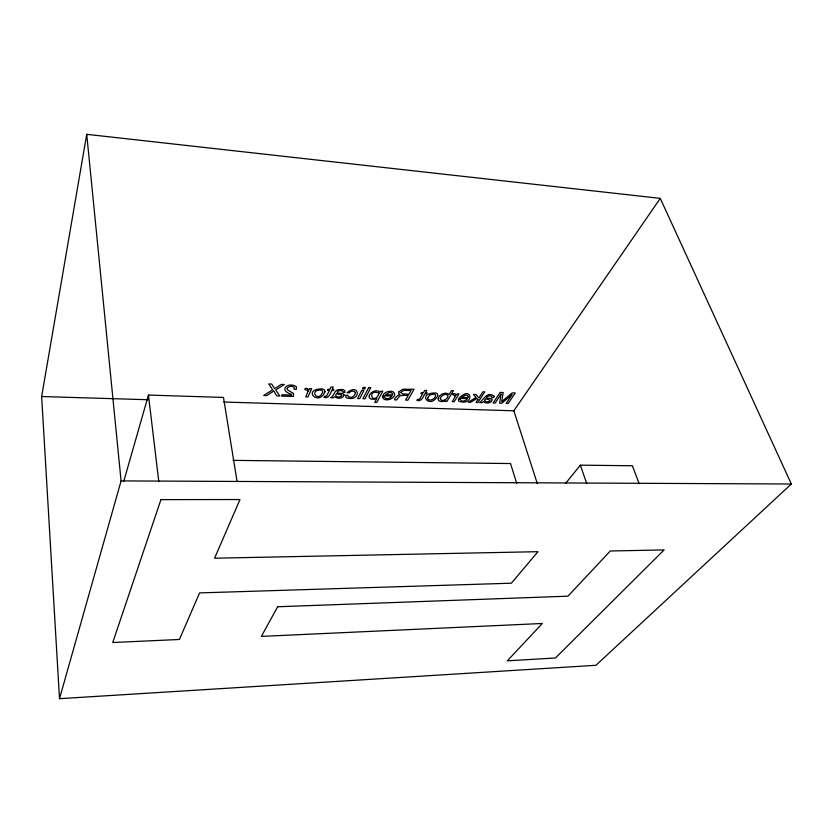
<?xml version="1.0" encoding="UTF-8"?>
<svg xmlns="http://www.w3.org/2000/svg" width="833" height="833" viewBox="0 0 833 833"><rect width="100%" height="100%" fill="white"/><g stroke="black" fill="none" stroke-linecap="round" stroke-linejoin="round"><path stroke-width="1.25" d="M41.65 396.529L86.726 134.321L660.267 198.369L791.35 484.004L595.928 665.296L59.507 698.679L41.65 396.529L148.316 399.746M59.507 698.679L121.087 480.912L86.726 134.321M123.825 481.141L148.451 395.061L223.494 397.445L237.093 481.661M537.347 483.681L513.836 410.794L660.267 198.369M565.753 483.192L580.351 465.168L632.382 465.751L639.192 483.786M121.087 480.912L791.35 484.004M232.928 460.368L510.535 463.544L516.72 483.4M223.765 402.027L513.836 410.794M580.351 465.168L586.765 483.567M148.451 395.061L158.78 481.557M484.619 400.35L485.379 401.558L487.159 401.943L489.533 401.298L490.21 400.163L485.556 398.747L484.619 400.35M460.305 399.434C460.961 402.651 466.386 400.871 467.469 398.622L458.837 398.33C472.488 384.284 474.602 406.764 458.723 401.225L458.358 399.371L460.305 399.434M438.158 398.778C438.085 402.516 443.468 401.891 445.645 400.423L445.041 401.412L446.884 401.475L453.475 390.667L451.517 390.594L449.122 394.53C445.655 391.343 439.095 394.384 438.158 398.778M355.368 392.541L354.9 394.603L353.067 396.623A2.801 1.583 -13.1 0 1 350.943 397.341L348.267 396.779L347.902 395.321L345.82 395.259L345.747 396.675A4.654 2.645 -13.1 0 0 347.028 398.018C361.584 401.87 359.658 382.264 347.08 392.728L349.162 392.801C350.474 391.031 354.327 390.188 355.368 392.541M344.123 394.936C343.383 398.82 337.198 399.122 334.762 396.706L333.19 397.799L330.743 397.705C333.502 396.602 333.846 392.187 336.615 390.24C338.875 389.386 345.934 388.365 344.997 392.405L342.988 392.333L343.071 391.77C342.04 389.938 338.333 390.385 337.136 391.926C337.407 394.592 343.227 391.947 344.123 394.936M427.693 397.893L427.829 399.413C430.859 401.391 435.826 398.643 435.534 394.977A3.03 1.676 -15.7 0 0 434.222 394.04L429.786 394.946L427.693 397.893M287.177 388.365L287.552 389.886L293.445 393.405L293.57 396.456L281.45 396.06L282.012 394.748L291.675 395.061L291.467 394.269C277.504 390.188 288.801 381.087 296.496 386.876L296.298 389.292L294.028 389.209L294.226 387.564C292.602 385.45 288.457 386.127 287.177 388.365M325.016 391.625C319.091 406.962 301.442 389.219 321.85 388.865A5.685 3.259 -12 0 1 324.454 390.136L325.016 391.625M440.303 398.466C440.782 403.005 449.268 398.861 447.779 395.196C445.103 393.155 441.094 395.519 440.303 398.466M341.769 395.154L341.249 396.362L338.76 397.039L336.73 396.633L335.647 395.342L336.355 393.645L341.769 395.154M369.217 395.904L369.311 397.82L371.081 399.08L374.017 399.257L376.891 398.268L374.735 402.339L376.818 402.401L382.784 391.239L380.743 391.166L380.171 392.239C376.88 388.938 370.352 391.614 369.217 395.904M401.017 392.489L402.277 393.884L408.93 394.228L411.054 390.469L403.453 390.427L401.017 392.489M379.067 393.52C373.267 406.931 366.01 388.751 378.911 392.884L379.067 393.52M382.43 396.82C383.596 402.297 393.447 399.663 394.696 394.936C394.852 388.792 384.159 391.094 382.826 395.748L391.916 396.06C390.812 398.528 385.367 400.1 384.482 396.883L382.43 396.82M501.029 394.155L499.602 403.203L501.705 403.266L512.18 394.561L506.141 403.411L508.151 403.484L515.283 392.968L512.233 392.853L501.716 401.621L503.184 392.52L500.144 392.416L493.146 402.985L495.177 403.057L501.029 394.155M494.031 396.331L493.615 397.56L491.803 397.497C492.49 395.144 488.294 395.852 487.107 396.55C484.619 399.413 491.491 397.331 492.324 399.548C491.991 403.245 485.785 404.203 483.577 401.641L481.953 402.672L479.756 402.589C483.598 399.757 487.055 391.187 493.896 395.873L494.031 396.331M308.085 391.281L305.773 396.852L307.96 396.924L311.74 388.678L309.647 388.605L308.991 390.042L307.315 388.48L305.409 388.303C303.17 390.927 307.96 388.855 308.085 391.281M392.676 394.03L392.447 394.988L385.554 394.748L389.334 392.52L391.531 392.707L392.676 394.03M437.794 395.54C430.515 410.138 415.969 393.332 435.211 392.905A5.477 3.02 -15.7 0 1 437.46 394.113L437.794 395.54M322.683 392.124C318.196 403.37 308.293 389.729 320.955 390.052A3.145 1.812 -12 0 1 322.506 391.031L322.683 392.124M468.365 396.654L468.063 397.58L461.524 397.362L465.335 395.186L467.407 395.363L468.365 396.654M160.936 499.623L112.736 642.524L179.428 639.473L199.576 592.909L511.358 583.194L537.993 551.685L214.591 558.204L239.977 499.529L160.936 499.623M455.255 396.383L452.215 401.652L454.193 401.714L459.025 393.905L457.13 393.842L456.286 395.196L455.026 393.728L453.319 393.561C450.715 395.977 455.412 394.061 455.255 396.383M398.986 391.76L398.726 393.405L399.923 394.478C397.487 394.769 391.239 401.412 396.727 399.83L399.694 395.925L403.047 395.279L408.232 395.456L405.598 400.121L407.868 400.194L414.063 389.261L402.828 389.23L398.986 391.76M324.495 396.373L323.985 397.445C328.546 399.101 330.462 393.915 331.607 390.531L333.356 390.594L333.908 389.459L332.159 389.396L333.262 387.085L331.055 387.012L329.951 389.323L327.879 389.25L327.338 390.385L329.41 390.458L326.567 396.154L324.495 396.373M361.709 390.49L357.586 398.549L359.741 398.622L363.886 390.562L361.709 390.49M363.292 387.407L362.49 388.969L364.667 389.042L365.468 387.48L363.292 387.407M368.665 387.605L362.907 398.726L365.01 398.788L370.8 387.678L368.665 387.605M277.639 606.768L261.364 636.402L542.335 623.48L507.318 660.819L555.424 657.997L664.13 549.905L610.308 550.998L567.95 596.168L277.639 606.768M417.5 399.455L416.896 400.496C421.331 402.037 423.289 396.883 424.84 393.811L426.486 393.863L427.121 392.77L425.476 392.718L426.777 390.479L424.705 390.406L423.414 392.645L421.467 392.572L420.832 393.665L422.779 393.738L419.478 399.246L417.5 399.455M477.903 399.538L476.039 402.433L477.913 402.495L484.775 391.854L482.88 391.781L478.892 397.997L475.966 394.509L473.436 394.415L476.07 397.497L468.271 402.172L470.77 402.256L476.892 398.486L477.903 399.538M273.713 391.041L266.81 395.581L263.717 395.477L272.63 389.823L268.757 383.951L271.745 384.055L274.588 388.667L281.158 384.398L284.282 384.513L275.723 389.927L279.784 395.998L276.816 395.904L273.713 391.041"/></g></svg>
